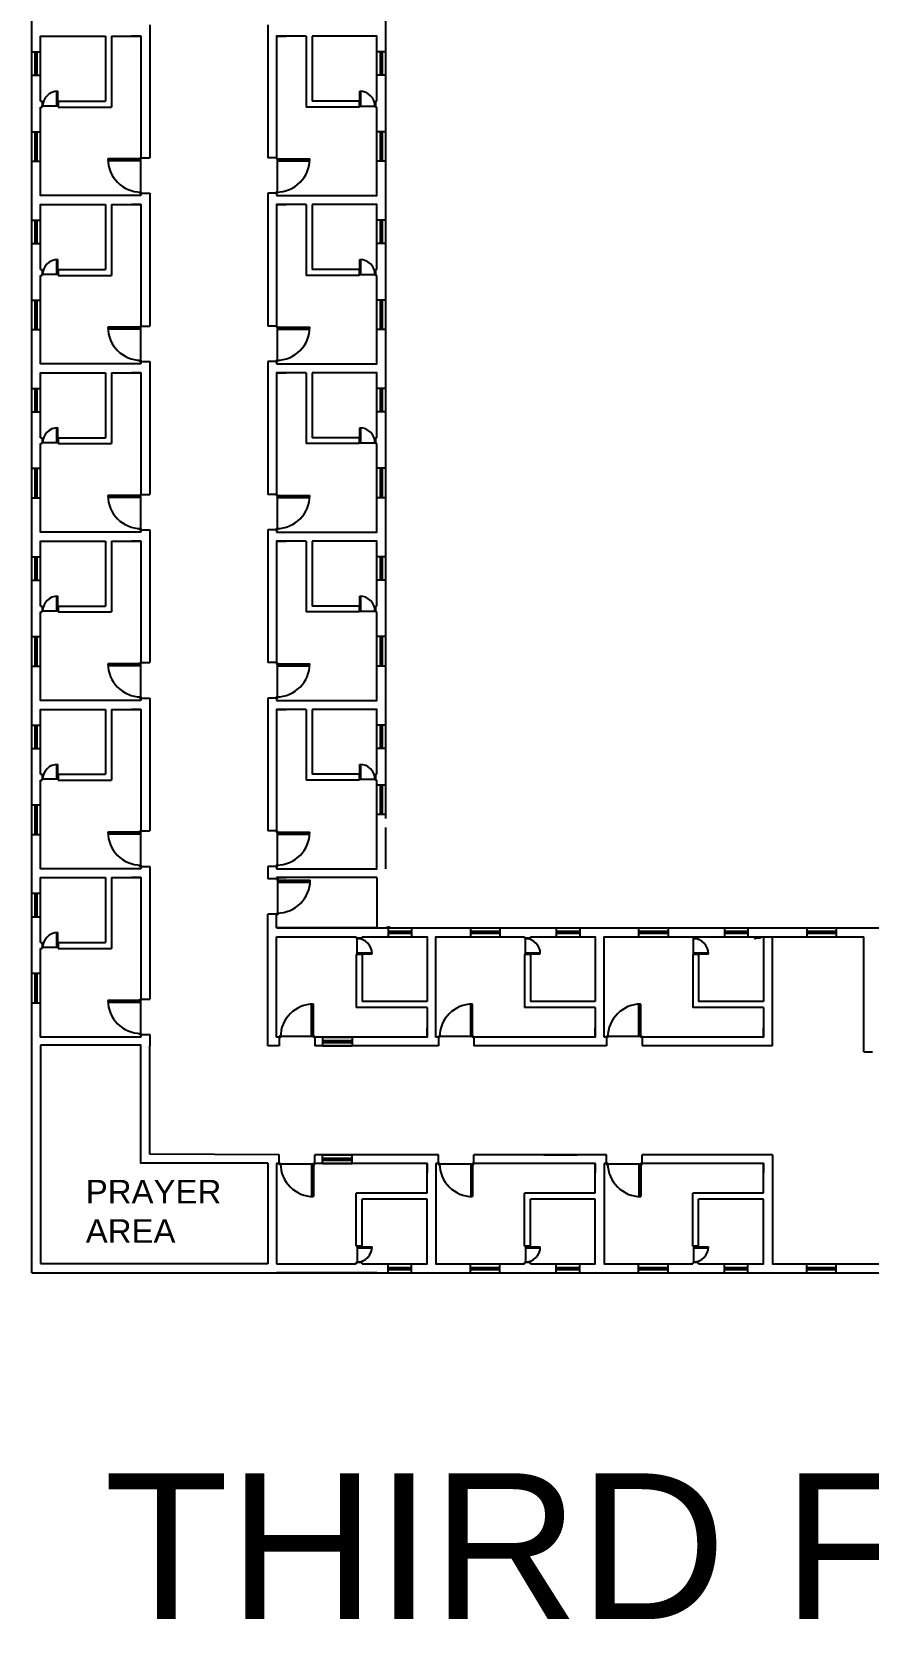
# Model space of a CAD drawing. Header units: inches. Extents: x 2900 to 18472, y 1216 to 4690.
# Drawn here: x 16672 to 17522, y 1216 to 2832 of the extents above; entities that cross this region are included whole.
import ezdxf

# ---------------------------------------------------------------- set-up
doc = ezdxf.new("R2010")
doc.units = ezdxf.units.IN
doc.header["$MEASUREMENT"] = 0
for name, color, linetype in [('Door', 32, 'Continuous'), ('Stairs', 3, 'Continuous'), ('Ventilator', 160, 'Continuous'), ('Windows', 10, 'Continuous')]:
    doc.layers.add(name, color=color, linetype=linetype)
doc.styles.get("Standard").update_dxf_attribs({"font": 'arial.ttf'})

msp = doc.modelspace()

# ---------------------------------------------------------------- linework, layer by layer
for p, q in [((16671.841, 1570.4378), (16671.841, 4570.8757)), ((17031.841, 2032), (17031.841, 4179.1055)), ((16746.841, 2827), (16746.841, 2761)), ((16752.841, 2827), (16752.841, 2755)), ((16782.841, 2827), (16773.2934, 2827)), ((16920.841, 2827), (16930.3886, 2827)), ((16950.841, 2827), (16950.841, 2755)), ((16956.841, 2827), (16956.841, 2761)), ((16680.841, 2761), (16682.3078, 2761)), ((16680.841, 2755), (16682.3078, 2755)), ((16682.3078, 2761), (16682.3078, 2755)), ((16698.841, 2761), (16746.841, 2761)), ((16698.841, 2761), (16698.841, 2755)), ((16698.841, 2755), (16752.841, 2755)), ((17004.841, 2755), (16950.841, 2755)), ((17004.841, 2761), (16956.841, 2761)), ((17004.841, 2761), (17004.841, 2755)), ((17022.841, 2761), (17021.3742, 2761)), ((17021.3742, 2761), (17021.3742, 2755)), ((17022.841, 2755), (17021.3742, 2755)), ((16782.841, 2703.494), (16791.841, 2703.494)), ((16920.841, 2703.494), (16911.841, 2703.494)), ((16782.841, 2667.494), (16791.841, 2667.494)), ((16920.841, 2667.494), (16911.841, 2667.494)), ((16746.841, 2656), (16746.841, 2590)), ((16752.841, 2656), (16752.841, 2584)), ((16782.841, 2656), (16773.2934, 2656)), ((16920.841, 2656), (16930.3886, 2656)), ((16950.841, 2656), (16950.841, 2584)), ((16956.841, 2656), (16956.841, 2590)), ((16680.841, 2590), (16682.3078, 2590)), ((16682.3078, 2590), (16682.3078, 2584)), ((16698.841, 2590), (16746.841, 2590)), ((16698.841, 2590), (16698.841, 2584)), ((17004.841, 2590), (16956.841, 2590)), ((17004.841, 2590), (17004.841, 2584)), ((17022.841, 2590), (17021.3742, 2590)), ((17021.3742, 2590), (17021.3742, 2584)), ((16680.841, 2584), (16682.3078, 2584)), ((16698.841, 2584), (16752.841, 2584)), ((17004.841, 2584), (16950.841, 2584)), ((17022.841, 2584), (17021.3742, 2584)), ((16782.841, 2532.494), (16791.841, 2532.494)), ((16920.841, 2532.494), (16911.841, 2532.494)), ((16782.841, 2496.494), (16791.841, 2496.494)), ((16920.841, 2496.494), (16911.841, 2496.494)), ((16746.841, 2485), (16746.841, 2419)), ((16752.841, 2485), (16752.841, 2413)), ((16782.841, 2485), (16773.2934, 2485)), ((16920.841, 2485), (16930.3886, 2485)), ((16950.841, 2485), (16950.841, 2413)), ((16956.841, 2485), (16956.841, 2419)), ((16680.841, 2419), (16682.3078, 2419)), ((16680.841, 2413), (16682.3078, 2413)), ((16682.3078, 2419), (16682.3078, 2413)), ((16698.841, 2419), (16746.841, 2419)), ((16698.841, 2419), (16698.841, 2413)), ((16698.841, 2413), (16752.841, 2413)), ((17004.841, 2413), (16950.841, 2413)), ((17004.841, 2419), (16956.841, 2419)), ((17004.841, 2419), (17004.841, 2413)), ((17022.841, 2419), (17021.3742, 2419)), ((17021.3742, 2419), (17021.3742, 2413)), ((17022.841, 2413), (17021.3742, 2413)), ((16782.841, 2361.494), (16791.841, 2361.494)), ((16920.841, 2361.494), (16911.841, 2361.494)), ((16746.841, 2314), (16746.841, 2248)), ((16752.841, 2314), (16752.841, 2242)), ((16782.841, 2314), (16773.2934, 2314)), ((16782.841, 2325.494), (16791.841, 2325.494)), ((16920.841, 2325.494), (16911.841, 2325.494)), ((16920.841, 2314), (16930.3886, 2314)), ((16950.841, 2314), (16950.841, 2242)), ((16956.841, 2314), (16956.841, 2248)), ((16680.841, 2248), (16682.3078, 2248)), ((16682.3078, 2248), (16682.3078, 2242)), ((16698.841, 2248), (16746.841, 2248)), ((16698.841, 2248), (16698.841, 2242)), ((17004.841, 2248), (16956.841, 2248)), ((17004.841, 2248), (17004.841, 2242)), ((17022.841, 2248), (17021.3742, 2248)), ((17021.3742, 2248), (17021.3742, 2242)), ((16680.841, 2242), (16682.3078, 2242)), ((16698.841, 2242), (16752.841, 2242)), ((17004.841, 2242), (16950.841, 2242)), ((17022.841, 2242), (17021.3742, 2242)), ((16782.841, 2190.494), (16791.841, 2190.494)), ((16920.841, 2190.494), (16911.841, 2190.494)), ((16782.841, 2154.494), (16791.841, 2154.494)), ((16920.841, 2154.494), (16911.841, 2154.494)), ((16746.841, 2143), (16746.841, 2077)), ((16752.841, 2143), (16752.841, 2071)), ((16782.841, 2143), (16773.2934, 2143)), ((16920.841, 2143), (16930.3886, 2143)), ((16950.841, 2143), (16950.841, 2071)), ((16956.841, 2143), (16956.841, 2077)), ((16680.841, 2077), (16682.3078, 2077)), ((16680.841, 2071), (16682.3078, 2071)), ((16682.3078, 2077), (16682.3078, 2071)), ((16698.841, 2077), (16746.841, 2077)), ((16698.841, 2077), (16698.841, 2071)), ((16698.841, 2071), (16752.841, 2071)), ((17004.841, 2071), (16950.841, 2071)), ((17004.841, 2077), (16956.841, 2077)), ((17004.841, 2077), (17004.841, 2071)), ((17022.841, 2077), (17021.3742, 2077)), ((17021.3742, 2077), (17021.3742, 2071)), ((17022.841, 2071), (17021.3742, 2071)), ((16782.841, 2019.494), (16791.841, 2019.494)), ((16920.841, 2019.494), (16911.841, 2019.494)), ((17031.841, 2015.9619), (17031.841, 2023)), ((16746.841, 1972), (16746.841, 1906)), ((16752.841, 1972), (16752.841, 1900)), ((16782.841, 1972), (16773.2934, 1972)), ((16782.841, 1983.494), (16791.841, 1983.494)), ((16920.841, 1983.494), (16911.841, 1983.494)), ((16920.841, 1970.778), (16911.841, 1970.778)), ((16920.841, 1972), (16930.3886, 1972)), ((16920.841, 1972), (16920.841, 1970.778)), ((17022.841, 1972), (17022.841, 1921)), ((16911.841, 1912), (16911.841, 1934.778)), ((16921.3463, 1934.778), (16911.841, 1934.778)), ((16920.841, 1921), (16920.841, 1934.778)), ((16680.841, 1906), (16682.3078, 1906)), ((16682.3078, 1906), (16682.3078, 1900)), ((16698.841, 1906), (16746.841, 1906)), ((16698.841, 1906), (16698.841, 1900)), ((17022.841, 1921), (16920.841, 1921)), ((16920.841, 1810), (16920.841, 1912)), ((17001.841, 1912), (17001.841, 1910.5332)), ((17007.841, 1910.5332), (17001.841, 1910.5332)), ((17007.841, 1912), (17007.841, 1910.5332)), ((17172.841, 1912), (17172.841, 1910.5332)), ((17178.841, 1910.5332), (17172.841, 1910.5332)), ((17178.841, 1912), (17178.841, 1910.5332)), ((17343.841, 1912), (17343.841, 1910.5332)), ((17349.841, 1910.5332), (17343.841, 1910.5332)), ((17349.841, 1912), (17349.841, 1910.5332)), ((17406.841, 1912), (17406.841, 1910.5332)), ((17412.841, 1910.5332), (17406.841, 1910.5332)), ((17412.841, 1912), (17517.841, 1912)), ((17412.841, 1912), (17412.841, 1910.5332)), ((16680.841, 1900), (16682.3078, 1900)), ((16698.841, 1900), (16752.841, 1900)), ((17001.841, 1894), (17001.841, 1840)), ((17007.841, 1894), (17001.841, 1894)), ((17007.841, 1894), (17007.841, 1846)), ((17172.841, 1894), (17172.841, 1840)), ((17178.841, 1894), (17172.841, 1894)), ((17178.841, 1894), (17178.841, 1846)), ((17343.841, 1894), (17343.841, 1840)), ((17349.841, 1894), (17343.841, 1894)), ((17349.841, 1894), (17349.841, 1846)), ((16782.841, 1848.494), (16791.841, 1848.494)), ((17073.841, 1846), (17007.841, 1846)), ((17244.841, 1846), (17178.841, 1846)), ((17415.841, 1846), (17349.841, 1846)), ((17073.841, 1840), (17001.841, 1840)), ((17244.841, 1840), (17172.841, 1840)), ((17415.841, 1840), (17343.841, 1840)), ((16782.841, 1812.494), (16791.841, 1812.494)), ((16923.5564, 1810), (16923.5564, 1801)), ((16959.5564, 1810), (16959.5564, 1801)), ((17073.841, 1810), (17073.841, 1819.5476)), ((17085.335, 1810), (17085.335, 1801)), ((17121.335, 1810), (17121.335, 1801)), ((17244.841, 1810), (17244.841, 1819.5476)), ((17256.335, 1810), (17256.335, 1801)), ((17256.335, 1810), (17256.335, 1801)), ((17292.335, 1810), (17292.335, 1801)), ((17415.841, 1810), (17415.841, 1819.5476)), ((16680.841, 1801.8757), (16680.841, 1579.8757)), ((16920.841, 1681.4378), (16920.841, 1579.4378)), ((16923.5564, 1681.4378), (16923.5564, 1690.4378)), ((16959.5564, 1681.4378), (16959.5564, 1690.4378)), ((17073.841, 1681.4378), (17073.841, 1671.8903)), ((17085.335, 1681.4378), (17085.335, 1690.4378)), ((17121.335, 1681.4378), (17121.335, 1690.4378)), ((17192.3421, 1690.4378), (17226.632, 1690.4378)), ((17244.841, 1681.4378), (17244.841, 1671.8903)), ((17256.335, 1681.4378), (17256.335, 1690.4378)), ((17292.335, 1681.4378), (17292.335, 1690.4378)), ((17415.841, 1681.4378), (17415.841, 1671.8903)), ((17073.841, 1651.4378), (17001.841, 1651.4378)), ((17001.841, 1597.4378), (17001.841, 1651.4378)), ((17244.841, 1651.4378), (17172.841, 1651.4378)), ((17172.841, 1597.4378), (17172.841, 1651.4378)), ((17415.841, 1651.4378), (17343.841, 1651.4378)), ((17343.841, 1597.4378), (17343.841, 1651.4378)), ((17073.841, 1645.4378), (17007.841, 1645.4378)), ((17007.841, 1597.4378), (17007.841, 1645.4378)), ((17244.841, 1645.4378), (17178.841, 1645.4378)), ((17178.841, 1597.4378), (17178.841, 1645.4378)), ((17415.841, 1645.4378), (17349.841, 1645.4378)), ((17349.841, 1597.4378), (17349.841, 1645.4378)), ((17007.841, 1597.4378), (17001.841, 1597.4378)), ((17178.841, 1597.4378), (17172.841, 1597.4378)), ((17349.841, 1597.4378), (17343.841, 1597.4378)), ((16680.841, 1579.8757), (16911.841, 1579.8757)), ((17022.841, 1570.4378), (16920.841, 1570.4378)), ((17001.841, 1579.4378), (17001.841, 1580.9046)), ((17007.841, 1580.9046), (17001.841, 1580.9046)), ((17007.841, 1579.4378), (17007.841, 1580.9046)), ((17172.841, 1579.4378), (17172.841, 1580.9046)), ((17178.841, 1580.9046), (17172.841, 1580.9046)), ((17178.841, 1579.4378), (17178.841, 1580.9046)), ((17343.841, 1579.4378), (17343.841, 1580.9046)), ((17349.841, 1580.9046), (17343.841, 1580.9046)), ((17349.841, 1579.4378), (17349.841, 1580.9046)), ((17424.841, 1579.4378), (17537.0785, 1579.4378))]:
    msp.add_line(p, q)
for points in [[(16671.841, 2827), (16671.841, 2998)], [(17031.841, 2827), (17031.841, 2998)], [(16671.841, 2656), (16671.841, 2827)], [(16680.841, 2761), (16680.841, 2827), (16710.841, 2827)], [(16680.841, 2827), (16746.841, 2827)], [(16707.3862, 2827), (16710.841, 2827)], [(16752.841, 2827), (16782.841, 2827)], [(16773.2934, 2827), (16782.841, 2827), (16782.841, 2755)], [(16791.841, 2838.494), (16791.841, 2827)], [(16791.841, 2827), (16791.841, 2703.494)], [(16911.841, 2838.494), (16911.841, 2827)], [(16911.841, 2827), (16911.841, 2703.494)], [(16950.841, 2827), (16920.841, 2827)], [(16930.3886, 2827), (16920.841, 2827), (16920.841, 2755)], [(17022.841, 2827), (16956.841, 2827)], [(17022.841, 2761), (17022.841, 2827), (16992.841, 2827)], [(16996.2958, 2827), (16992.841, 2827)], [(17031.841, 2656), (17031.841, 2827)], [(16782.841, 2665), (16680.841, 2665), (16680.841, 2755)], [(16782.841, 2755), (16782.841, 2702.2721)], [(16920.841, 2665), (17022.841, 2665), (17022.841, 2755)], [(16920.841, 2755), (16920.841, 2702.2721)], [(16782.841, 2668.6953), (16782.841, 2665)], [(16791.841, 2667.494), (16791.841, 2656)], [(16911.841, 2667.494), (16911.841, 2656)], [(16920.841, 2668.6953), (16920.841, 2665)], [(16671.841, 2485), (16671.841, 2656)], [(16680.841, 2590), (16680.841, 2656), (16710.841, 2656)], [(16680.841, 2656), (16746.841, 2656)], [(16707.3862, 2656), (16710.841, 2656)], [(16752.841, 2656), (16782.841, 2656)], [(16773.2934, 2656), (16782.841, 2656), (16782.841, 2584)], [(16791.841, 2656), (16791.841, 2532.494)], [(16911.841, 2656), (16911.841, 2532.494)], [(16950.841, 2656), (16920.841, 2656)], [(16930.3886, 2656), (16920.841, 2656), (16920.841, 2584)], [(17022.841, 2656), (16956.841, 2656)], [(17022.841, 2590), (17022.841, 2656), (16992.841, 2656)], [(16996.2958, 2656), (16992.841, 2656)], [(17031.841, 2485), (17031.841, 2656)], [(16782.841, 2494), (16680.841, 2494), (16680.841, 2584)], [(16782.841, 2584), (16782.841, 2531.2721)], [(16920.841, 2494), (17022.841, 2494), (17022.841, 2584)], [(16920.841, 2584), (16920.841, 2531.2721)], [(16782.841, 2497.6953), (16782.841, 2494)], [(16791.841, 2496.494), (16791.841, 2485)], [(16911.841, 2496.494), (16911.841, 2485)], [(16920.841, 2497.6953), (16920.841, 2494)], [(16671.841, 2314), (16671.841, 2485)], [(16680.841, 2419), (16680.841, 2485), (16710.841, 2485)], [(16680.841, 2485), (16746.841, 2485)], [(16707.3862, 2485), (16710.841, 2485)], [(16752.841, 2485), (16782.841, 2485)], [(16773.2934, 2485), (16782.841, 2485), (16782.841, 2413)], [(16791.841, 2485), (16791.841, 2361.494)], [(16911.841, 2485), (16911.841, 2361.494)], [(16950.841, 2485), (16920.841, 2485)], [(16930.3886, 2485), (16920.841, 2485), (16920.841, 2413)], [(17022.841, 2485), (16956.841, 2485)], [(17022.841, 2419), (17022.841, 2485), (16992.841, 2485)], [(16996.2958, 2485), (16992.841, 2485)], [(17031.841, 2314), (17031.841, 2485)], [(16782.841, 2323), (16680.841, 2323), (16680.841, 2413)], [(16782.841, 2413), (16782.841, 2360.2721)], [(16920.841, 2323), (17022.841, 2323), (17022.841, 2413)], [(16920.841, 2413), (16920.841, 2360.2721)], [(16782.841, 2326.6953), (16782.841, 2323)], [(16920.841, 2326.6953), (16920.841, 2323)], [(16671.841, 2143), (16671.841, 2314)], [(16680.841, 2248), (16680.841, 2314), (16710.841, 2314)], [(16680.841, 2314), (16746.841, 2314)], [(16707.3862, 2314), (16710.841, 2314)], [(16752.841, 2314), (16782.841, 2314)], [(16773.2934, 2314), (16782.841, 2314), (16782.841, 2242)], [(16791.841, 2325.494), (16791.841, 2314)], [(16791.841, 2314), (16791.841, 2190.494)], [(16911.841, 2325.494), (16911.841, 2314)], [(16911.841, 2314), (16911.841, 2190.494)], [(16950.841, 2314), (16920.841, 2314)], [(16930.3886, 2314), (16920.841, 2314), (16920.841, 2242)], [(17022.841, 2314), (16956.841, 2314)], [(17022.841, 2248), (17022.841, 2314), (16992.841, 2314)], [(16996.2958, 2314), (16992.841, 2314)], [(17031.841, 2143), (17031.841, 2314)], [(16782.841, 2152), (16680.841, 2152), (16680.841, 2242)], [(16782.841, 2242), (16782.841, 2189.2721)], [(16920.841, 2152), (17022.841, 2152), (17022.841, 2242)], [(16920.841, 2242), (16920.841, 2189.2721)], [(16782.841, 2155.6953), (16782.841, 2152)], [(16791.841, 2154.494), (16791.841, 2143)], [(16911.841, 2154.494), (16911.841, 2143)], [(16920.841, 2155.6953), (16920.841, 2152)], [(16671.841, 1972), (16671.841, 2143)], [(16680.841, 2077), (16680.841, 2143), (16710.841, 2143)], [(16680.841, 2143), (16746.841, 2143)], [(16707.3862, 2143), (16710.841, 2143)], [(16752.841, 2143), (16782.841, 2143)], [(16773.2934, 2143), (16782.841, 2143), (16782.841, 2071)], [(16791.841, 2143), (16791.841, 2019.494)], [(16911.841, 2143), (16911.841, 2019.494)], [(16950.841, 2143), (16920.841, 2143)], [(16930.3886, 2143), (16920.841, 2143), (16920.841, 2071)], [(17022.841, 2143), (16956.841, 2143)], [(17022.841, 2077), (17022.841, 2143), (16992.841, 2143)], [(16996.2958, 2143), (16992.841, 2143)], [(17031.841, 2032), (17031.841, 2143)], [(16782.841, 1981), (16680.841, 1981), (16680.841, 2071)], [(16782.841, 2071), (16782.841, 2018.2721)], [(16920.841, 1981), (17022.841, 1981), (17022.841, 2071)], [(16920.841, 2071), (16920.841, 2018.2721)], [(17031.841, 1981), (17031.841, 2023)], [(16671.841, 1801), (16671.841, 1972)], [(16680.841, 1906), (16680.841, 1972), (16710.841, 1972)], [(16680.841, 1972), (16746.841, 1972)], [(16707.3862, 1972), (16710.841, 1972)], [(16752.841, 1972), (16782.841, 1972)], [(16773.2934, 1972), (16782.841, 1972), (16782.841, 1900)], [(16782.841, 1984.6953), (16782.841, 1981)], [(16791.841, 1983.494), (16791.841, 1972)], [(16791.841, 1972), (16791.841, 1848.494)], [(16911.841, 1983.494), (16911.841, 1970.778)], [(16920.841, 1984.6953), (16920.841, 1981)], [(17022.841, 1972), (16920.841, 1972)], [(16950.841, 1972), (16920.841, 1972)], [(16996.2958, 1972), (16992.841, 1972)], [(16911.841, 1801), (16911.841, 1912)], [(16920.841, 1921), (17073.841, 1921)], [(16920.841, 1912), (17001.841, 1912)], [(17007.841, 1912), (17073.841, 1912), (17073.841, 1882)], [(17035.5363, 1921), (17031.841, 1921)], [(17073.841, 1921), (17244.841, 1921)], [(17073.841, 1912), (17073.841, 1846)], [(17082.841, 1810), (17082.841, 1912), (17172.841, 1912)], [(17178.841, 1912), (17244.841, 1912), (17244.841, 1882)], [(17244.841, 1921), (17415.841, 1921)], [(17244.841, 1912), (17244.841, 1846)], [(17253.841, 1810), (17253.841, 1912), (17343.841, 1912)], [(17253.841, 1810), (17253.841, 1912), (17343.841, 1912)], [(17349.841, 1912), (17415.841, 1912), (17415.841, 1882)], [(17415.841, 1921), (17727.841, 1921)], [(17415.841, 1912), (17517.841, 1912)], [(17415.841, 1912), (17415.841, 1846)], [(17424.841, 1801), (17424.841, 1912), (17514.841, 1912)], [(16782.841, 1810), (16680.841, 1810), (16680.841, 1900)], [(16782.841, 1900), (16782.841, 1847.2721)], [(17073.841, 1885.4548), (17073.841, 1882)], [(17244.841, 1885.4548), (17244.841, 1882)], [(17415.841, 1885.4548), (17415.841, 1882)], [(17073.841, 1840), (17073.841, 1810)], [(17244.841, 1840), (17244.841, 1810)], [(17415.841, 1840), (17415.841, 1810)], [(16782.841, 1813.6953), (16782.841, 1810)], [(16791.841, 1812.494), (16791.841, 1801)], [(16923.5564, 1810), (16920.841, 1810)], [(17001.841, 1810), (16959.5564, 1810)], [(17073.841, 1819.5476), (17073.841, 1810), (17001.841, 1810)], [(17086.5363, 1810), (17082.841, 1810)], [(17172.841, 1810), (17120.1131, 1810)], [(17244.841, 1819.5476), (17244.841, 1810), (17172.841, 1810)], [(17257.5363, 1810), (17253.841, 1810)], [(17257.5363, 1810), (17253.841, 1810)], [(17343.841, 1810), (17291.1131, 1810)], [(17415.841, 1819.5476), (17415.841, 1810), (17343.841, 1810)], [(16911.841, 1681.8757), (16782.841, 1681.8757), (16782.841, 1801.8757), (16680.841, 1801.8757)], [(16791.841, 1690.8757), (16791.841, 1801)], [(16923.5564, 1801), (16911.841, 1801)], [(17073.841, 1801), (16959.5564, 1801)], [(17085.335, 1801), (17073.841, 1801)], [(17244.841, 1801), (17121.335, 1801)], [(17256.335, 1801), (17244.841, 1801)], [(17415.841, 1801), (17292.335, 1801)], [(17424.841, 1801), (17415.841, 1801)], [(16923.5564, 1690.4378), (16791.841, 1690.8757)], [(16911.841, 1681.8757), (16911.841, 1579.4378)], [(16923.5564, 1681.4378), (16920.841, 1681.4378)], [(17073.841, 1690.4378), (16959.5564, 1690.4378)], [(17001.841, 1681.4378), (16959.5564, 1681.4378)], [(17073.841, 1671.8903), (17073.841, 1681.4378), (17001.841, 1681.4378)], [(17085.335, 1690.4378), (17073.841, 1690.4378)], [(17073.841, 1651.4378), (17073.841, 1681.4378)], [(17082.841, 1681.4378), (17082.841, 1579.4378), (17172.841, 1579.4378)], [(17086.5363, 1681.4378), (17082.841, 1681.4378)], [(17172.841, 1681.4378), (17120.1131, 1681.4378)], [(17244.841, 1690.4378), (17121.335, 1690.4378)], [(17244.841, 1671.8903), (17244.841, 1681.4378), (17172.841, 1681.4378)], [(17256.335, 1690.4378), (17244.841, 1690.4378)], [(17244.841, 1651.4378), (17244.841, 1681.4378)], [(17253.841, 1681.4378), (17253.841, 1579.4378), (17343.841, 1579.4378)], [(17257.5363, 1681.4378), (17253.841, 1681.4378)], [(17343.841, 1681.4378), (17291.1131, 1681.4378)], [(17415.841, 1690.4378), (17292.335, 1690.4378)], [(17424.841, 1690.4378), (17292.335, 1690.4378)], [(17415.841, 1671.8903), (17415.841, 1681.4378), (17343.841, 1681.4378)], [(17415.841, 1651.4378), (17415.841, 1681.4378)], [(17424.841, 1690.4378), (17424.841, 1579.4378), (17514.841, 1579.4378)], [(17073.841, 1579.4378), (17073.841, 1645.4378)], [(17244.841, 1579.4378), (17244.841, 1645.4378)], [(17415.841, 1579.4378), (17415.841, 1645.4378)], [(17007.841, 1579.4378), (17073.841, 1579.4378), (17073.841, 1609.4378)], [(17073.841, 1605.983), (17073.841, 1609.4378)], [(17178.841, 1579.4378), (17244.841, 1579.4378), (17244.841, 1609.4378)], [(17244.841, 1605.983), (17244.841, 1609.4378)], [(17349.841, 1579.4378), (17415.841, 1579.4378), (17415.841, 1609.4378)], [(17415.841, 1605.983), (17415.841, 1609.4378)], [(16671.841, 1570.4378), (17073.841, 1570.4378)], [(16920.841, 1579.4378), (17001.841, 1579.4378)], [(17073.841, 1570.4378), (17244.841, 1570.4378)], [(17244.841, 1570.4378), (17415.841, 1570.4378)], [(17415.841, 1570.4378), (17716.8437, 1570.4378)]]:
    msp.add_lwpolyline(points)
at = {"layer": 'Door'}
for p, q in [((16697.3613, 2755.9093), (16697.3613, 2771.0975)), ((16698.2798, 2755.9093), (16698.2798, 2771.0975)), ((17005.4022, 2755.9093), (17005.4022, 2771.0975)), ((17006.3207, 2755.9093), (17006.3207, 2771.0975)), ((16698.2798, 2755.9093), (16682.869, 2755.9093)), ((17005.4022, 2755.9093), (17020.813, 2755.9093)), ((16782.3357, 2702.2721), (16749.2643, 2702.2721)), ((16782.3357, 2700.2721), (16749.2643, 2700.2721)), ((16782.3357, 2702.2721), (16782.3357, 2668.716)), ((16921.3463, 2702.2721), (16954.4178, 2702.2721)), ((16921.3463, 2702.2721), (16921.3463, 2668.716)), ((16921.3463, 2700.2721), (16954.4178, 2700.2721)), ((16698.2798, 2584.9093), (16682.869, 2584.9093)), ((16697.3613, 2584.9093), (16697.3613, 2600.0975)), ((16698.2798, 2584.9093), (16698.2798, 2600.0975)), ((17005.4022, 2584.9093), (17005.4022, 2600.0975)), ((17005.4022, 2584.9093), (17020.813, 2584.9093)), ((17006.3207, 2584.9093), (17006.3207, 2600.0975)), ((16782.3357, 2531.2721), (16749.2643, 2531.2721)), ((16782.3357, 2529.2721), (16749.2643, 2529.2721)), ((16782.3357, 2531.2721), (16782.3357, 2497.716)), ((16921.3463, 2531.2721), (16954.4178, 2531.2721)), ((16921.3463, 2531.2721), (16921.3463, 2497.716)), ((16921.3463, 2529.2721), (16954.4178, 2529.2721)), ((16697.3613, 2413.9093), (16697.3613, 2429.0975)), ((16698.2798, 2413.9093), (16698.2798, 2429.0975)), ((17005.4022, 2413.9093), (17005.4022, 2429.0975)), ((17006.3207, 2413.9093), (17006.3207, 2429.0975)), ((16698.2798, 2413.9093), (16682.869, 2413.9093)), ((17005.4022, 2413.9093), (17020.813, 2413.9093)), ((16782.3357, 2360.2721), (16749.2643, 2360.2721)), ((16782.3357, 2358.2721), (16749.2643, 2358.2721)), ((16782.3357, 2360.2721), (16782.3357, 2326.716)), ((16921.3463, 2360.2721), (16954.4178, 2360.2721)), ((16921.3463, 2360.2721), (16921.3463, 2326.716)), ((16921.3463, 2358.2721), (16954.4178, 2358.2721)), ((16697.3613, 2242.9093), (16697.3613, 2258.0975)), ((16698.2798, 2242.9093), (16698.2798, 2258.0975)), ((17005.4022, 2242.9093), (17005.4022, 2258.0975)), ((17006.3207, 2242.9093), (17006.3207, 2258.0975)), ((16698.2798, 2242.9093), (16682.869, 2242.9093)), ((17005.4022, 2242.9093), (17020.813, 2242.9093)), ((16782.3357, 2189.2721), (16749.2643, 2189.2721)), ((16782.3357, 2187.2721), (16749.2643, 2187.2721)), ((16782.3357, 2189.2721), (16782.3357, 2155.716)), ((16921.3463, 2189.2721), (16954.4178, 2189.2721)), ((16921.3463, 2189.2721), (16921.3463, 2155.716)), ((16921.3463, 2187.2721), (16954.4178, 2187.2721)), ((16697.3613, 2071.9093), (16697.3613, 2087.0975)), ((16698.2798, 2071.9093), (16698.2798, 2087.0975)), ((17005.4022, 2071.9093), (17005.4022, 2087.0975)), ((17006.3207, 2071.9093), (17006.3207, 2087.0975)), ((16698.2798, 2071.9093), (16682.869, 2071.9093)), ((17005.4022, 2071.9093), (17020.813, 2071.9093)), ((16782.3357, 2018.2721), (16749.2643, 2018.2721)), ((16782.3357, 2016.2721), (16749.2643, 2016.2721)), ((16782.3357, 2018.2721), (16782.3357, 1984.716)), ((16921.3463, 2018.2721), (16954.4178, 2018.2721)), ((16921.3463, 2018.2721), (16921.3463, 1984.716)), ((16921.3463, 2016.2721), (16954.4178, 2016.2721)), ((16921.8516, 1969.5561), (16954.923, 1969.5561)), ((16921.8516, 1969.5561), (16921.8516, 1936)), ((16921.8516, 1967.5561), (16954.923, 1967.5561)), ((16697.3613, 1900.9093), (16697.3613, 1916.0975)), ((16698.2798, 1900.9093), (16698.2798, 1916.0975)), ((17002.7503, 1894.5612), (17002.7503, 1909.972)), ((17173.7503, 1894.5612), (17173.7503, 1909.972)), ((17253.841, 1912), (17489.8029, 1912)), ((17344.7503, 1894.5612), (17344.7503, 1909.972)), ((16698.2798, 1900.9093), (16682.869, 1900.9093)), ((17002.7503, 1895.4797), (17017.9385, 1895.4797)), ((17002.7503, 1894.5612), (17017.9385, 1894.5612)), ((17173.7503, 1895.4797), (17188.9385, 1895.4797)), ((17173.7503, 1894.5612), (17188.9385, 1894.5612)), ((17344.7503, 1895.4797), (17359.9385, 1895.4797)), ((17344.7503, 1894.5612), (17359.9385, 1894.5612)), ((16782.3357, 1847.2721), (16749.2643, 1847.2721)), ((16782.3357, 1845.2721), (16749.2643, 1845.2721)), ((16782.3357, 1847.2721), (16782.3357, 1813.716)), ((16956.3345, 1810.5053), (16956.3345, 1843.5767)), ((16958.3345, 1810.5053), (16958.3345, 1843.5767)), ((17118.1131, 1810.5053), (17118.1131, 1843.5767)), ((17120.1131, 1810.5053), (17120.1131, 1843.5767)), ((17289.1131, 1810.5053), (17289.1131, 1843.5767)), ((17291.1131, 1810.5053), (17291.1131, 1843.5767)), ((16958.3345, 1810.5053), (16924.7784, 1810.5053)), ((17120.1131, 1810.5053), (17086.557, 1810.5053)), ((17291.1131, 1810.5053), (17257.557, 1810.5053)), ((16958.3345, 1680.9325), (16924.7784, 1680.9325)), ((16956.3345, 1680.9325), (16956.3345, 1647.8611)), ((16958.3345, 1680.9325), (16958.3345, 1647.8611)), ((17120.1131, 1680.9325), (17086.557, 1680.9325)), ((17118.1131, 1680.9325), (17118.1131, 1647.8611)), ((17120.1131, 1680.9325), (17120.1131, 1647.8611)), ((17291.1131, 1680.9325), (17257.557, 1680.9325)), ((17289.1131, 1680.9325), (17289.1131, 1647.8611)), ((17291.1131, 1680.9325), (17291.1131, 1647.8611)), ((17002.7503, 1596.8767), (17017.9385, 1596.8767)), ((17002.7503, 1596.8767), (17002.7503, 1581.4658)), ((17002.7503, 1595.9581), (17017.9385, 1595.9581)), ((17173.7503, 1596.8767), (17188.9385, 1596.8767)), ((17173.7503, 1596.8767), (17173.7503, 1581.4658)), ((17173.7503, 1595.9581), (17188.9385, 1595.9581)), ((17344.7503, 1596.8767), (17359.9385, 1596.8767)), ((17344.7503, 1596.8767), (17344.7503, 1581.4658)), ((17344.7503, 1595.9581), (17359.9385, 1595.9581))]:
    msp.add_line(p, q, dxfattribs=at)
for points in [[(16682.869, 2756.1413), (16682.869, 2755.6772), (16682.3078, 2755.6772), (16682.3078, 2756.1413)], [(16698.841, 2756.1413), (16698.841, 2755.6772), (16698.2798, 2755.6772), (16698.2798, 2756.1413)], [(17004.841, 2756.1413), (17004.841, 2755.6772), (17005.4022, 2755.6772), (17005.4022, 2756.1413)], [(17020.813, 2756.1413), (17020.813, 2755.6772), (17021.3742, 2755.6772), (17021.3742, 2756.1413)], [(16781.8304, 2703.494), (16782.841, 2703.494), (16782.841, 2702.2721), (16781.8304, 2702.2721)], [(16921.8516, 2703.494), (16920.841, 2703.494), (16920.841, 2702.2721), (16921.8516, 2702.2721)], [(16781.8304, 2668.716), (16782.841, 2668.716), (16782.841, 2667.494), (16781.8304, 2667.494)], [(16921.8516, 2668.716), (16920.841, 2668.716), (16920.841, 2667.494), (16921.8516, 2667.494)], [(16682.869, 2585.1413), (16682.869, 2584.6772), (16682.3078, 2584.6772), (16682.3078, 2585.1413)], [(16698.841, 2585.1413), (16698.841, 2584.6772), (16698.2798, 2584.6772), (16698.2798, 2585.1413)], [(17004.841, 2585.1413), (17004.841, 2584.6772), (17005.4022, 2584.6772), (17005.4022, 2585.1413)], [(17020.813, 2585.1413), (17020.813, 2584.6772), (17021.3742, 2584.6772), (17021.3742, 2585.1413)], [(16781.8304, 2532.494), (16782.841, 2532.494), (16782.841, 2531.2721), (16781.8304, 2531.2721)], [(16921.8516, 2532.494), (16920.841, 2532.494), (16920.841, 2531.2721), (16921.8516, 2531.2721)], [(16781.8304, 2497.716), (16782.841, 2497.716), (16782.841, 2496.494), (16781.8304, 2496.494)], [(16921.8516, 2497.716), (16920.841, 2497.716), (16920.841, 2496.494), (16921.8516, 2496.494)], [(16682.869, 2414.1413), (16682.869, 2413.6772), (16682.3078, 2413.6772), (16682.3078, 2414.1413)], [(16698.841, 2414.1413), (16698.841, 2413.6772), (16698.2798, 2413.6772), (16698.2798, 2414.1413)], [(17004.841, 2414.1413), (17004.841, 2413.6772), (17005.4022, 2413.6772), (17005.4022, 2414.1413)], [(17020.813, 2414.1413), (17020.813, 2413.6772), (17021.3742, 2413.6772), (17021.3742, 2414.1413)], [(16781.8304, 2361.494), (16782.841, 2361.494), (16782.841, 2360.2721), (16781.8304, 2360.2721)], [(16921.8516, 2361.494), (16920.841, 2361.494), (16920.841, 2360.2721), (16921.8516, 2360.2721)], [(16781.8304, 2326.716), (16782.841, 2326.716), (16782.841, 2325.494), (16781.8304, 2325.494)], [(16921.8516, 2326.716), (16920.841, 2326.716), (16920.841, 2325.494), (16921.8516, 2325.494)], [(16682.869, 2243.1413), (16682.869, 2242.6772), (16682.3078, 2242.6772), (16682.3078, 2243.1413)], [(16698.841, 2243.1413), (16698.841, 2242.6772), (16698.2798, 2242.6772), (16698.2798, 2243.1413)], [(17004.841, 2243.1413), (17004.841, 2242.6772), (17005.4022, 2242.6772), (17005.4022, 2243.1413)], [(17020.813, 2243.1413), (17020.813, 2242.6772), (17021.3742, 2242.6772), (17021.3742, 2243.1413)], [(16781.8304, 2190.494), (16782.841, 2190.494), (16782.841, 2189.2721), (16781.8304, 2189.2721)], [(16921.8516, 2190.494), (16920.841, 2190.494), (16920.841, 2189.2721), (16921.8516, 2189.2721)], [(16781.8304, 2155.716), (16782.841, 2155.716), (16782.841, 2154.494), (16781.8304, 2154.494)], [(16921.8516, 2155.716), (16920.841, 2155.716), (16920.841, 2154.494), (16921.8516, 2154.494)], [(16682.869, 2072.1413), (16682.869, 2071.6772), (16682.3078, 2071.6772), (16682.3078, 2072.1413)], [(16698.841, 2072.1413), (16698.841, 2071.6772), (16698.2798, 2071.6772), (16698.2798, 2072.1413)], [(17004.841, 2072.1413), (17004.841, 2071.6772), (17005.4022, 2071.6772), (17005.4022, 2072.1413)], [(17020.813, 2072.1413), (17020.813, 2071.6772), (17021.3742, 2071.6772), (17021.3742, 2072.1413)], [(16781.8304, 2019.494), (16782.841, 2019.494), (16782.841, 2018.2721), (16781.8304, 2018.2721)], [(16921.8516, 2019.494), (16920.841, 2019.494), (16920.841, 2018.2721), (16921.8516, 2018.2721)], [(16781.8304, 1984.716), (16782.841, 1984.716), (16782.841, 1983.494), (16781.8304, 1983.494)], [(16921.8516, 1984.716), (16920.841, 1984.716), (16920.841, 1983.494), (16921.8516, 1983.494)], [(16922.3569, 1970.778), (16921.3463, 1970.778), (16921.3463, 1969.5561), (16922.3569, 1969.5561)], [(16922.3569, 1936), (16921.3463, 1936), (16921.3463, 1934.778), (16922.3569, 1934.778)], [(17035.557, 1922.0106), (17035.557, 1921), (17034.335, 1921), (17034.335, 1922.0106)], [(17002.9823, 1909.972), (17002.5182, 1909.972), (17002.5182, 1910.5332), (17002.9823, 1910.5332)], [(17173.9823, 1909.972), (17173.5182, 1909.972), (17173.5182, 1910.5332), (17173.9823, 1910.5332)], [(17344.9823, 1909.972), (17344.5182, 1909.972), (17344.5182, 1910.5332), (17344.9823, 1910.5332)], [(17407.9823, 1909.972), (17407.5182, 1909.972), (17407.5182, 1910.5332), (17407.9823, 1910.5332)], [(16682.869, 1901.1413), (16682.869, 1900.6772), (16682.3078, 1900.6772), (16682.3078, 1901.1413)], [(16698.841, 1901.1413), (16698.841, 1900.6772), (16698.2798, 1900.6772), (16698.2798, 1901.1413)], [(17002.9823, 1894), (17002.5182, 1894), (17002.5182, 1894.5612), (17002.9823, 1894.5612)], [(17173.9823, 1894), (17173.5182, 1894), (17173.5182, 1894.5612), (17173.9823, 1894.5612)], [(17344.9823, 1894), (17344.5182, 1894), (17344.5182, 1894.5612), (17344.9823, 1894.5612)], [(16781.8304, 1848.494), (16782.841, 1848.494), (16782.841, 1847.2721), (16781.8304, 1847.2721)], [(16781.8304, 1813.716), (16782.841, 1813.716), (16782.841, 1812.494), (16781.8304, 1812.494)], [(16923.5564, 1811.0106), (16923.5564, 1810), (16924.7784, 1810), (16924.7784, 1811.0106)], [(16959.5564, 1811.0106), (16959.5564, 1810), (16958.3345, 1810), (16958.3345, 1811.0106)], [(17086.557, 1811.0106), (17086.557, 1810), (17085.335, 1810), (17085.335, 1811.0106)], [(17121.335, 1811.0106), (17121.335, 1810), (17120.1131, 1810), (17120.1131, 1811.0106)], [(17257.557, 1811.0106), (17257.557, 1810), (17256.335, 1810), (17256.335, 1811.0106)], [(17257.557, 1811.0106), (17257.557, 1810), (17256.335, 1810), (17256.335, 1811.0106)], [(17292.335, 1811.0106), (17292.335, 1810), (17291.1131, 1810), (17291.1131, 1811.0106)], [(16923.5564, 1680.4272), (16923.5564, 1681.4378), (16924.7784, 1681.4378), (16924.7784, 1680.4272)], [(16959.5564, 1680.4272), (16959.5564, 1681.4378), (16958.3345, 1681.4378), (16958.3345, 1680.4272)], [(17086.557, 1680.4272), (17086.557, 1681.4378), (17085.335, 1681.4378), (17085.335, 1680.4272)], [(17121.335, 1680.4272), (17121.335, 1681.4378), (17120.1131, 1681.4378), (17120.1131, 1680.4272)], [(17257.557, 1680.4272), (17257.557, 1681.4378), (17256.335, 1681.4378), (17256.335, 1680.4272)], [(17292.335, 1680.4272), (17292.335, 1681.4378), (17291.1131, 1681.4378), (17291.1131, 1680.4272)], [(17002.9823, 1597.4378), (17002.5182, 1597.4378), (17002.5182, 1596.8767), (17002.9823, 1596.8767)], [(17173.9823, 1597.4378), (17173.5182, 1597.4378), (17173.5182, 1596.8767), (17173.9823, 1596.8767)], [(17344.9823, 1597.4378), (17344.5182, 1597.4378), (17344.5182, 1596.8767), (17344.9823, 1596.8767)], [(17002.9823, 1581.4658), (17002.5182, 1581.4658), (17002.5182, 1580.9046), (17002.9823, 1580.9046)], [(17173.9823, 1581.4658), (17173.5182, 1581.4658), (17173.5182, 1580.9046), (17173.9823, 1580.9046)], [(17344.9823, 1581.4658), (17344.5182, 1581.4658), (17344.5182, 1580.9046), (17344.9823, 1580.9046)]]:
    msp.add_lwpolyline(points, close=True, dxfattribs=at)
for centre, radius, start, end in [((16698.2798, 2755.6772), 15.4203, 90, 180), ((17005.4022, 2755.6772), 15.4203, 0, 90), ((16782.841, 2702.2721), 33.5767, 180, 270), ((16920.841, 2702.2721), 33.5767, 270, 0), ((16698.2798, 2584.6772), 15.4203, 90, 180), ((17005.4022, 2584.6772), 15.4203, 0, 90), ((16782.841, 2531.2721), 33.5767, 180, 270), ((16920.841, 2531.2721), 33.5767, 270, 0), ((16698.2798, 2413.6772), 15.4203, 90, 180), ((17005.4022, 2413.6772), 15.4203, 0, 90), ((16782.841, 2360.2721), 33.5767, 180, 270), ((16920.841, 2360.2721), 33.5767, 270, 0), ((16698.2798, 2242.6772), 15.4203, 90, 180), ((17005.4022, 2242.6772), 15.4203, 0, 90), ((16782.841, 2189.2721), 33.5767, 180, 270), ((16920.841, 2189.2721), 33.5767, 270, 0), ((16698.2798, 2071.6772), 15.4203, 90, 180), ((17005.4022, 2071.6772), 15.4203, 0, 90), ((16782.841, 2018.2721), 33.5767, 180, 270), ((16920.841, 2018.2721), 33.5767, 270, 0), ((16921.3463, 1969.5561), 33.5767, 270, 0), ((16698.2798, 1900.6772), 15.4203, 90, 180), ((17002.5182, 1894.5612), 15.4203, 0, 90), ((17173.5182, 1894.5612), 15.4203, 0, 90), ((17344.5182, 1894.5612), 15.4203, 0, 90), ((16782.841, 1847.2721), 33.5767, 180, 270), ((16958.3345, 1810), 33.5767, 90, 180), ((17120.1131, 1810), 33.5767, 90, 180), ((17291.1131, 1810), 33.5767, 90, 180), ((16958.3345, 1681.4378), 33.5767, 180, 270), ((17120.1131, 1681.4378), 33.5767, 180, 270), ((17291.1131, 1681.4378), 33.5767, 180, 270), ((17002.5182, 1596.8767), 15.4203, 270, 0), ((17173.5182, 1596.8767), 15.4203, 270, 0), ((17344.5182, 1596.8767), 15.4203, 270, 0)]:
    msp.add_arc(centre, radius, start, end, dxfattribs=at)
at = {"layer": 'Stairs'}
for p, q in [((17409.841, 1912), (17489.8029, 1912)), ((17517.841, 1795), (17517.841, 1912)), ((17517.841, 1795), (17526.841, 1795))]:
    msp.add_line(p, q, dxfattribs=at)
at = {"layer": 'Ventilator'}
for p, q in [((16671.841, 2729.9619), (16680.841, 2729.9619)), ((16671.841, 2699.9619), (16671.841, 2729.9619)), ((16675.341, 2699.9619), (16675.341, 2729.9619)), ((16677.341, 2699.9619), (16677.341, 2729.9619)), ((16680.841, 2699.9619), (16680.841, 2729.9619)), ((17031.841, 2729.9619), (17022.841, 2729.9619)), ((17022.841, 2699.9619), (17022.841, 2729.9619)), ((17026.341, 2699.9619), (17026.341, 2729.9619)), ((17028.341, 2699.9619), (17028.341, 2729.9619)), ((17031.841, 2699.9619), (17031.841, 2729.9619)), ((16671.841, 2699.9619), (16680.841, 2699.9619)), ((17031.841, 2699.9619), (17022.841, 2699.9619)), ((16671.841, 2558.9619), (16680.841, 2558.9619)), ((16671.841, 2528.9619), (16671.841, 2558.9619)), ((16675.341, 2528.9619), (16675.341, 2558.9619)), ((16677.341, 2528.9619), (16677.341, 2558.9619)), ((16680.841, 2528.9619), (16680.841, 2558.9619)), ((17031.841, 2558.9619), (17022.841, 2558.9619)), ((17022.841, 2528.9619), (17022.841, 2558.9619)), ((17026.341, 2528.9619), (17026.341, 2558.9619)), ((17028.341, 2528.9619), (17028.341, 2558.9619)), ((17031.841, 2528.9619), (17031.841, 2558.9619)), ((16671.841, 2528.9619), (16680.841, 2528.9619)), ((17031.841, 2528.9619), (17022.841, 2528.9619)), ((16671.841, 2387.9619), (16680.841, 2387.9619)), ((16671.841, 2357.9619), (16671.841, 2387.9619)), ((16675.341, 2357.9619), (16675.341, 2387.9619)), ((16677.341, 2357.9619), (16677.341, 2387.9619)), ((16680.841, 2357.9619), (16680.841, 2387.9619)), ((17031.841, 2387.9619), (17022.841, 2387.9619)), ((17022.841, 2357.9619), (17022.841, 2387.9619)), ((17026.341, 2357.9619), (17026.341, 2387.9619)), ((17028.341, 2357.9619), (17028.341, 2387.9619)), ((17031.841, 2357.9619), (17031.841, 2387.9619)), ((16671.841, 2357.9619), (16680.841, 2357.9619)), ((17031.841, 2357.9619), (17022.841, 2357.9619)), ((16671.841, 2216.9619), (16680.841, 2216.9619)), ((16671.841, 2186.9619), (16671.841, 2216.9619)), ((16675.341, 2186.9619), (16675.341, 2216.9619)), ((16677.341, 2186.9619), (16677.341, 2216.9619)), ((16680.841, 2186.9619), (16680.841, 2216.9619)), ((17031.841, 2216.9619), (17022.841, 2216.9619)), ((17022.841, 2186.9619), (17022.841, 2216.9619)), ((17026.341, 2186.9619), (17026.341, 2216.9619)), ((17028.341, 2186.9619), (17028.341, 2216.9619)), ((17031.841, 2186.9619), (17031.841, 2216.9619)), ((16671.841, 2186.9619), (16680.841, 2186.9619)), ((17031.841, 2186.9619), (17022.841, 2186.9619)), ((17031.841, 2066), (17022.841, 2066)), ((17022.841, 2036), (17022.841, 2066)), ((17026.341, 2036), (17026.341, 2066)), ((17028.341, 2036), (17028.341, 2066)), ((17031.841, 2036), (17031.841, 2066)), ((16671.841, 2045.9619), (16680.841, 2045.9619)), ((16671.841, 2015.9619), (16671.841, 2045.9619)), ((16675.341, 2015.9619), (16675.341, 2045.9619)), ((16677.341, 2015.9619), (16677.341, 2045.9619)), ((16680.841, 2015.9619), (16680.841, 2045.9619)), ((17031.841, 2036), (17022.841, 2036)), ((16671.841, 2015.9619), (16680.841, 2015.9619)), ((17117.8029, 1921), (17117.8029, 1912)), ((17117.8029, 1921), (17147.8029, 1921)), ((17117.8029, 1917.5), (17147.8029, 1917.5)), ((17117.8029, 1915.5), (17147.8029, 1915.5)), ((17117.8029, 1912), (17147.8029, 1912)), ((17147.8029, 1921), (17147.8029, 1912)), ((17288.8029, 1921), (17288.8029, 1912)), ((17288.8029, 1921), (17318.8029, 1921)), ((17288.8029, 1917.5), (17318.8029, 1917.5)), ((17288.8029, 1917.5), (17318.8029, 1917.5)), ((17288.8029, 1915.5), (17318.8029, 1915.5)), ((17288.8029, 1915.5), (17318.8029, 1915.5)), ((17288.8029, 1912), (17318.8029, 1912)), ((17288.8029, 1912), (17318.8029, 1912)), ((17318.8029, 1921), (17318.8029, 1912)), ((17459.8029, 1921), (17459.8029, 1912)), ((17459.8029, 1921), (17489.8029, 1921)), ((17459.8029, 1917.5), (17489.8029, 1917.5)), ((17459.8029, 1915.5), (17489.8029, 1915.5)), ((17459.8029, 1912), (17489.8029, 1912)), ((17489.8029, 1921), (17489.8029, 1912)), ((16671.841, 1874.9619), (16680.841, 1874.9619)), ((16671.841, 1844.9619), (16671.841, 1874.9619)), ((16675.341, 1844.9619), (16675.341, 1874.9619)), ((16677.341, 1844.9619), (16677.341, 1874.9619)), ((16680.841, 1844.9619), (16680.841, 1874.9619)), ((16671.841, 1844.9619), (16680.841, 1844.9619)), ((16967.5564, 1810), (16967.5564, 1801)), ((16967.5564, 1810), (16997.5564, 1810)), ((16997.5564, 1810), (16997.5564, 1801)), ((16967.5564, 1806.5), (16997.5564, 1806.5)), ((16967.5564, 1804.5), (16997.5564, 1804.5)), ((16967.5564, 1801), (16997.5564, 1801)), ((16967.5564, 1681.4378), (16967.5564, 1690.4378)), ((16967.5564, 1690.4378), (16997.5564, 1690.4378)), ((16967.5564, 1686.9378), (16997.5564, 1686.9378)), ((16967.5564, 1684.9378), (16997.5564, 1684.9378)), ((16967.5564, 1681.4378), (16997.5564, 1681.4378)), ((16997.5564, 1681.4378), (16997.5564, 1690.4378)), ((17117.8029, 1570.4378), (17117.8029, 1579.4378)), ((17117.8029, 1579.4378), (17147.8029, 1579.4378)), ((17117.8029, 1575.9378), (17147.8029, 1575.9378)), ((17117.8029, 1573.9378), (17147.8029, 1573.9378)), ((17117.8029, 1570.4378), (17147.8029, 1570.4378)), ((17147.8029, 1570.4378), (17147.8029, 1579.4378)), ((17288.8029, 1570.4378), (17288.8029, 1579.4378)), ((17288.8029, 1579.4378), (17318.8029, 1579.4378)), ((17288.8029, 1575.9378), (17318.8029, 1575.9378)), ((17288.8029, 1573.9378), (17318.8029, 1573.9378)), ((17288.8029, 1570.4378), (17318.8029, 1570.4378)), ((17318.8029, 1570.4378), (17318.8029, 1579.4378)), ((17459.8029, 1570.4378), (17459.8029, 1579.4378)), ((17459.8029, 1579.4378), (17489.8029, 1579.4378)), ((17459.8029, 1575.9378), (17489.8029, 1575.9378)), ((17459.8029, 1573.9378), (17489.8029, 1573.9378)), ((17459.8029, 1570.4378), (17489.8029, 1570.4378)), ((17489.8029, 1570.4378), (17489.8029, 1579.4378))]:
    msp.add_line(p, q, dxfattribs=at)
at = {"layer": 'Windows'}
for p, q in [((16671.841, 2811.1055), (16680.841, 2811.1055)), ((16671.841, 2787.3122), (16671.841, 2811.1055)), ((16675.341, 2787.3122), (16675.341, 2811.1055)), ((16677.341, 2787.3122), (16677.341, 2811.1055)), ((16680.841, 2787.3122), (16680.841, 2811.1055)), ((17031.841, 2811.1055), (17022.841, 2811.1055)), ((17022.841, 2787.3122), (17022.841, 2811.1055)), ((17026.341, 2787.3122), (17026.341, 2811.1055)), ((17028.341, 2787.3122), (17028.341, 2811.1055)), ((17031.841, 2787.3122), (17031.841, 2811.1055)), ((16671.841, 2787.3122), (16680.841, 2787.3122)), ((17031.841, 2787.3122), (17022.841, 2787.3122)), ((16671.841, 2640.1055), (16680.841, 2640.1055)), ((16671.841, 2616.3122), (16671.841, 2640.1055)), ((16675.341, 2616.3122), (16675.341, 2640.1055)), ((16677.341, 2616.3122), (16677.341, 2640.1055)), ((16680.841, 2616.3122), (16680.841, 2640.1055)), ((17031.841, 2640.1055), (17022.841, 2640.1055)), ((17022.841, 2616.3122), (17022.841, 2640.1055)), ((17026.341, 2616.3122), (17026.341, 2640.1055)), ((17028.341, 2616.3122), (17028.341, 2640.1055)), ((17031.841, 2616.3122), (17031.841, 2640.1055)), ((16671.841, 2616.3122), (16680.841, 2616.3122)), ((17031.841, 2616.3122), (17022.841, 2616.3122)), ((16671.841, 2469.1055), (16680.841, 2469.1055)), ((16671.841, 2445.3122), (16671.841, 2469.1055)), ((16675.341, 2445.3122), (16675.341, 2469.1055)), ((16677.341, 2445.3122), (16677.341, 2469.1055)), ((16680.841, 2445.3122), (16680.841, 2469.1055)), ((17031.841, 2469.1055), (17022.841, 2469.1055)), ((17022.841, 2445.3122), (17022.841, 2469.1055)), ((17026.341, 2445.3122), (17026.341, 2469.1055)), ((17028.341, 2445.3122), (17028.341, 2469.1055)), ((17031.841, 2445.3122), (17031.841, 2469.1055)), ((16671.841, 2445.3122), (16680.841, 2445.3122)), ((17031.841, 2445.3122), (17022.841, 2445.3122)), ((16671.841, 2298.1055), (16680.841, 2298.1055)), ((16671.841, 2274.3122), (16671.841, 2298.1055)), ((16675.341, 2274.3122), (16675.341, 2298.1055)), ((16677.341, 2274.3122), (16677.341, 2298.1055)), ((16680.841, 2274.3122), (16680.841, 2298.1055)), ((17031.841, 2298.1055), (17022.841, 2298.1055)), ((17022.841, 2274.3122), (17022.841, 2298.1055)), ((17026.341, 2274.3122), (17026.341, 2298.1055)), ((17028.341, 2274.3122), (17028.341, 2298.1055)), ((17031.841, 2274.3122), (17031.841, 2298.1055)), ((16671.841, 2274.3122), (16680.841, 2274.3122)), ((17031.841, 2274.3122), (17022.841, 2274.3122)), ((16671.841, 2127.1055), (16680.841, 2127.1055)), ((16671.841, 2103.3122), (16671.841, 2127.1055)), ((16675.341, 2103.3122), (16675.341, 2127.1055)), ((16677.341, 2103.3122), (16677.341, 2127.1055)), ((16680.841, 2103.3122), (16680.841, 2127.1055)), ((17031.841, 2127.1055), (17022.841, 2127.1055)), ((17022.841, 2103.3122), (17022.841, 2127.1055)), ((17026.341, 2103.3122), (17026.341, 2127.1055)), ((17028.341, 2103.3122), (17028.341, 2127.1055)), ((17031.841, 2103.3122), (17031.841, 2127.1055)), ((16671.841, 2103.3122), (16680.841, 2103.3122)), ((17031.841, 2103.3122), (17022.841, 2103.3122)), ((16671.841, 1956.1055), (16680.841, 1956.1055)), ((16671.841, 1932.3122), (16671.841, 1956.1055)), ((16675.341, 1932.3122), (16675.341, 1956.1055)), ((16677.341, 1932.3122), (16677.341, 1956.1055)), ((16680.841, 1932.3122), (16680.841, 1956.1055)), ((16671.841, 1932.3122), (16680.841, 1932.3122)), ((17034.1532, 1921), (17034.1532, 1912)), ((17034.1532, 1921), (17057.9465, 1921)), ((17034.1532, 1917.5), (17057.9465, 1917.5)), ((17034.1532, 1915.5), (17057.9465, 1915.5)), ((17034.1532, 1912), (17057.9465, 1912)), ((17057.9465, 1921), (17057.9465, 1912)), ((17205.1532, 1921), (17205.1532, 1912)), ((17205.1532, 1921), (17228.9465, 1921)), ((17205.1532, 1917.5), (17228.9465, 1917.5)), ((17205.1532, 1915.5), (17228.9465, 1915.5)), ((17205.1532, 1912), (17228.9465, 1912)), ((17228.9465, 1921), (17228.9465, 1912)), ((17376.1532, 1921), (17376.1532, 1912)), ((17376.1532, 1921), (17399.9465, 1921)), ((17376.1532, 1917.5), (17399.9465, 1917.5)), ((17376.1532, 1917.5), (17399.9465, 1917.5)), ((17376.1532, 1915.5), (17399.9465, 1915.5)), ((17376.1532, 1915.5), (17399.9465, 1915.5)), ((17376.1532, 1912), (17399.9465, 1912)), ((17376.1532, 1912), (17399.9465, 1912)), ((17399.9465, 1921), (17399.9465, 1912)), ((17439.1532, 1912), (17462.9465, 1912)), ((17034.1532, 1570.4378), (17034.1532, 1579.4378)), ((17034.1532, 1579.4378), (17057.9465, 1579.4378)), ((17034.1532, 1575.9378), (17057.9465, 1575.9378)), ((17034.1532, 1573.9378), (17057.9465, 1573.9378)), ((17034.1532, 1570.4378), (17057.9465, 1570.4378)), ((17057.9465, 1570.4378), (17057.9465, 1579.4378)), ((17205.1532, 1570.4378), (17205.1532, 1579.4378)), ((17205.1532, 1579.4378), (17228.9465, 1579.4378)), ((17205.1532, 1575.9378), (17228.9465, 1575.9378)), ((17205.1532, 1573.9378), (17228.9465, 1573.9378)), ((17205.1532, 1570.4378), (17228.9465, 1570.4378)), ((17228.9465, 1570.4378), (17228.9465, 1579.4378)), ((17376.1532, 1570.4378), (17376.1532, 1579.4378)), ((17376.1532, 1579.4378), (17399.9465, 1579.4378)), ((17376.1532, 1575.9378), (17399.9465, 1575.9378)), ((17376.1532, 1573.9378), (17399.9465, 1573.9378)), ((17376.1532, 1570.4378), (17399.9465, 1570.4378)), ((17399.9465, 1570.4378), (17399.9465, 1579.4378))]:
    msp.add_line(p, q, dxfattribs=at)

# ---------------------------------------------------------------- texts
at = {"attachment_point": 1}
for s, width, gutter_width, insert, char_height in [('PRAYER AREA', 117.950948, 1, (16726.7325, 1664.9338), 24), ('THIRD FLOOR', 5643.155987, 3.0868, (16745.4915, 1366.7116), 148.167687)]:
    msp.add_mtext_dynamic_manual_height_columns(s, width=width, gutter_width=gutter_width, heights=[0], dxfattribs=dict(at, insert=insert, char_height=char_height))

doc.saveas('drawing.dxf')
